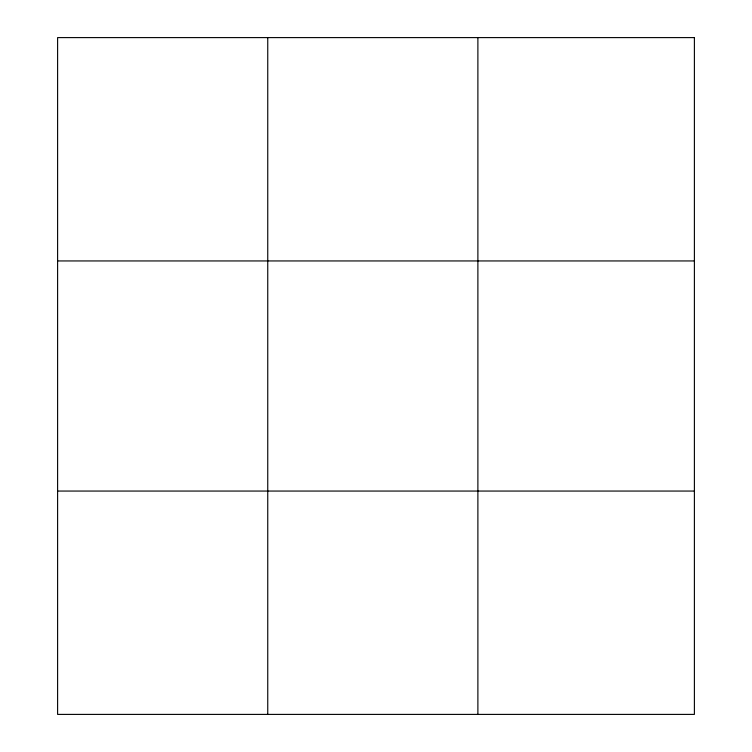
<?xml version="1.0" encoding="UTF-8"?>
<svg xmlns="http://www.w3.org/2000/svg" width="752" height="752" viewBox="0 0 752 752"><rect width="100%" height="100%" fill="white"/><g stroke="black" fill="none" stroke-linecap="round" stroke-linejoin="round"><path stroke-width="1.13" d="M267.75 37.6L267.75 714.4M477.887 37.6L477.887 714.4M57.603 260.944L694.397 260.944M57.603 491.056L694.397 491.056M694.397 37.6L694.397 714.4L57.603 714.4L57.603 37.6L694.397 37.6"/></g></svg>
